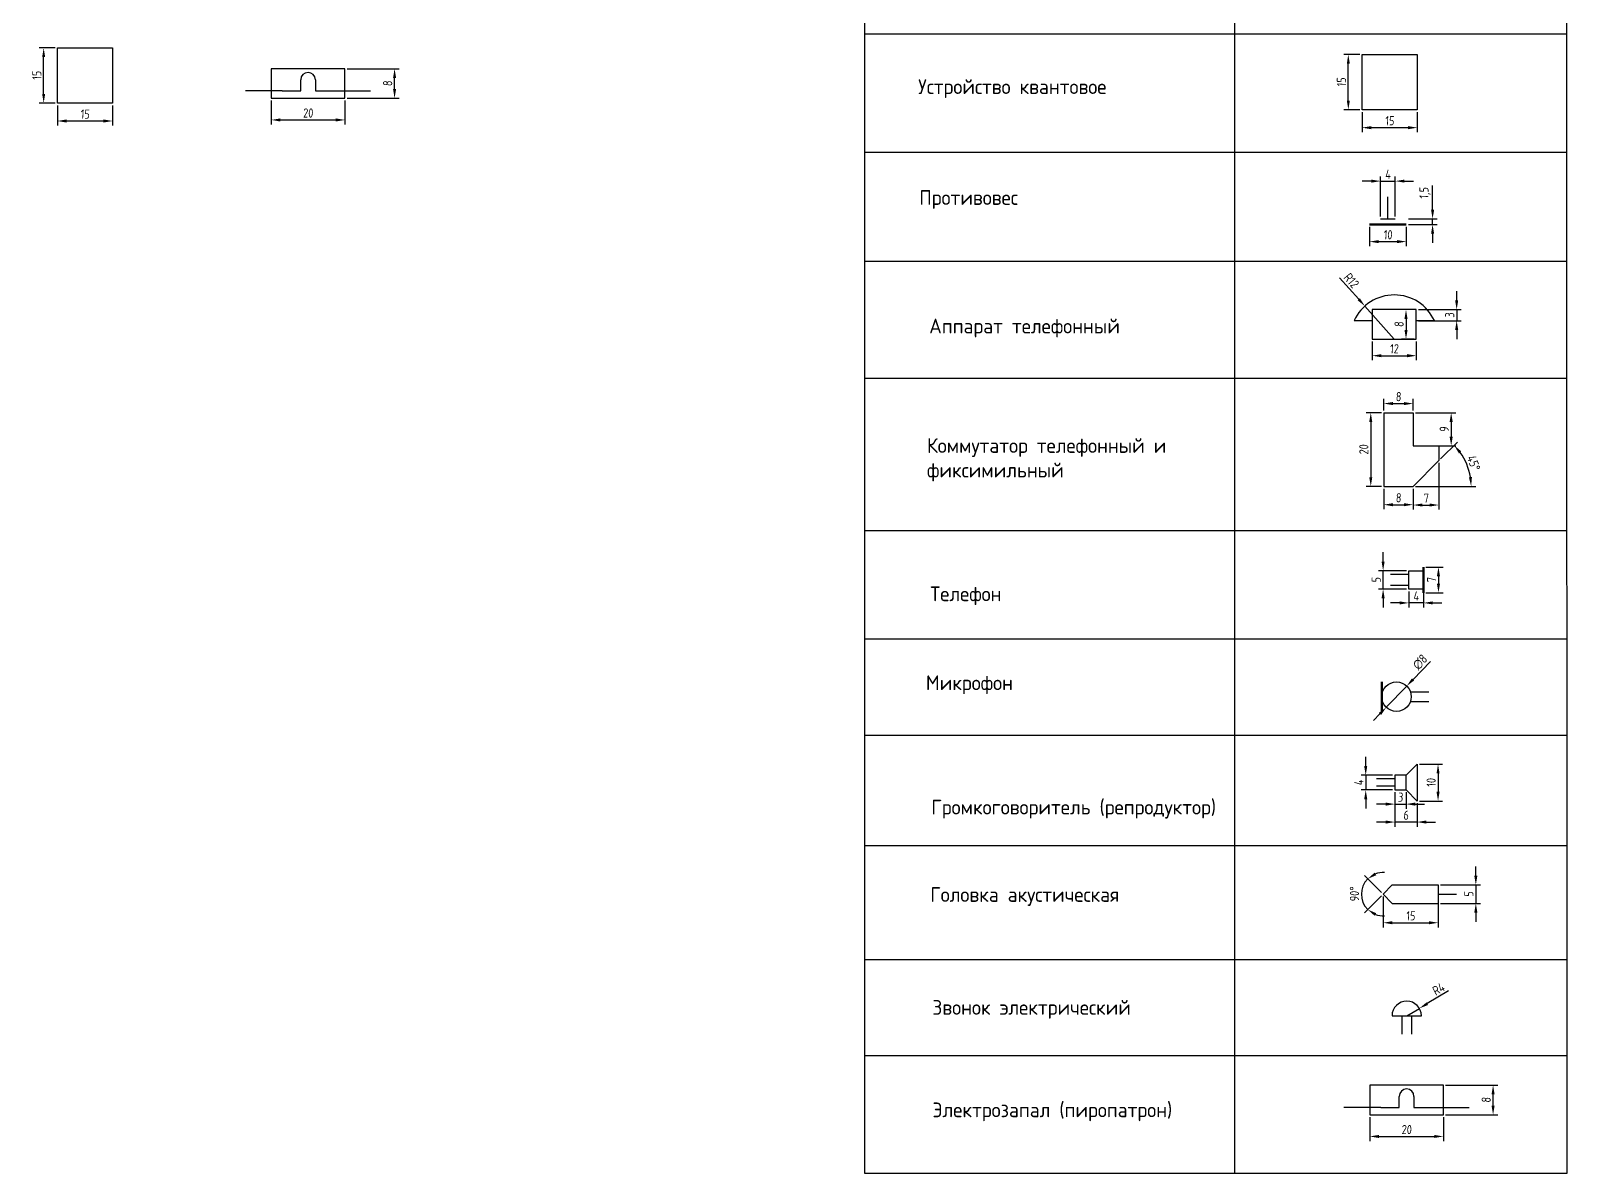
# Model space of a CAD drawing. Header units: millimetres. Extents: x 1 to 418, y -341 to 309.
# Drawn here: x 1 to 418.3, y -340.9 to -30.7 of the extents above; entities that cross this region are included whole.
import ezdxf

# ---------------------------------------------------------------- set-up
doc = ezdxf.new("R2010")
doc.units = ezdxf.units.MM
doc.layers.add('Вспомогательны', color=10, linetype='Continuous')
doc.layers.add('основные', color=250, linetype='Continuous', lineweight=30)
doc.layers.add('Рамка', color=250, linetype='Continuous', lineweight=25)
doc.styles.get("Standard").update_dxf_attribs({"font": 'arial.ttf'})
doc.styles.add('Гост А', font='GOST.TTF', dxfattribs={"oblique": 3})
doc.dimstyles.new('ISO-25', dxfattribs={"dimtxt": 2.5, "dimasz": 2.5, "dimexe": 1.25, "dimexo": 0.625, "dimtad": 1, "dimtxsty": 'Гост А', "dimcen": 2.5, "dimadec": 0, "dimazin": 0, "dimtfac": 1, "dimtmove": 0, "dimatfit": 3, "dimfxl": 1, "dimarcsym": 0})

# ---------------------------------------------------------------- blocks, each defined once
blk = doc.blocks.new('*D22')
at = {"layer": 'Defpoints', "color": 0, "transparency": 16777216}
for p in [(4.49, -35.32), (8.22, -35.32), (8.22, -50.32)]:
    blk.add_point(p, dxfattribs=at)
at = {"layer": 'Вспомогательны', "color": 0, "lineweight": -2, "transparency": 16777216}
for p, q in [((7.6, -35.32), (3.24, -35.32)), ((4.49, -47.82), (4.49, -37.82)), ((7.6, -50.32), (3.24, -50.32))]:
    blk.add_line(p, q, dxfattribs=at)
at = {"layer": 'Вспомогательны', "color": 0, "transparency": 16777216}
for points in [[(4.08, -37.82), (4.91, -37.82), (4.49, -35.32)], [(4.08, -47.82), (4.91, -47.82), (4.49, -50.32)]]:
    blk.add_solid(points, dxfattribs=at)
at = {"layer": 'Вспомогательны', "color": 0, "transparency": 16777216, "insert": (2.62, -42.82), "char_height": 2.5, "attachment_point": 5, "rotation": 90, "style": 'Гост А'}
blk.add_mtext('15', dxfattribs=at)
blk = doc.blocks.new('*D23')
at = {"layer": 'Defpoints', "color": 0, "transparency": 16777216}
for p in [(8.22, -50.32), (23.22, -50.32), (8.22, -55.18)]:
    blk.add_point(p, dxfattribs=at)
at = {"layer": 'Вспомогательны', "color": 0, "lineweight": -2, "transparency": 16777216}
for p, q in [((8.22, -50.94), (8.22, -56.43)), ((23.22, -50.94), (23.22, -56.43)), ((20.72, -55.18), (10.72, -55.18))]:
    blk.add_line(p, q, dxfattribs=at)
at = {"layer": 'Вспомогательны', "color": 0, "transparency": 16777216}
for points in [[(10.72, -54.76), (10.72, -55.6), (8.22, -55.18)], [(20.72, -54.76), (20.72, -55.6), (23.22, -55.18)]]:
    blk.add_solid(points, dxfattribs=at)
at = {"layer": 'Вспомогательны', "color": 0, "transparency": 16777216, "insert": (15.72, -53.31), "char_height": 2.5, "attachment_point": 5, "style": 'Гост А'}
blk.add_mtext('15', dxfattribs=at)
blk = doc.blocks.new('*D49')
at = {"layer": 'Defpoints', "color": 0, "transparency": 16777216}
for p in [(86.3, -40.99), (99.8, -40.99), (86.3, -48.99)]:
    blk.add_point(p, dxfattribs=at)
at = {"layer": 'Вспомогательны', "color": 0, "lineweight": -2, "transparency": 16777216}
for p, q in [((86.93, -40.99), (101.05, -40.99)), ((99.8, -46.49), (99.8, -43.49)), ((86.93, -48.99), (101.05, -48.99))]:
    blk.add_line(p, q, dxfattribs=at)
at = {"layer": 'Вспомогательны', "color": 0, "transparency": 16777216}
for points in [[(99.39, -43.49), (100.22, -43.49), (99.8, -40.99)], [(99.39, -46.49), (100.22, -46.49), (99.8, -48.99)]]:
    blk.add_solid(points, dxfattribs=at)
at = {"layer": 'Вспомогательны', "color": 0, "transparency": 16777216, "insert": (97.93, -44.99), "char_height": 2.5, "attachment_point": 5, "rotation": 90, "style": 'Гост А'}
blk.add_mtext('8', dxfattribs=at)
blk = doc.blocks.new('*D50')
at = {"layer": 'Defpoints', "color": 0, "transparency": 16777216}
for p in [(66.3, -48.99), (86.3, -48.99), (86.3, -54.89)]:
    blk.add_point(p, dxfattribs=at)
at = {"layer": 'Вспомогательны', "color": 0, "lineweight": -2, "transparency": 16777216}
for p, q in [((66.3, -49.61), (66.3, -56.14)), ((86.3, -49.61), (86.3, -56.14)), ((68.8, -54.89), (83.8, -54.89))]:
    blk.add_line(p, q, dxfattribs=at)
at = {"layer": 'Вспомогательны', "color": 0, "transparency": 16777216}
for points in [[(68.8, -54.47), (68.8, -55.31), (66.3, -54.89)], [(83.8, -54.47), (83.8, -55.31), (86.3, -54.89)]]:
    blk.add_solid(points, dxfattribs=at)
at = {"layer": 'Вспомогательны', "color": 0, "transparency": 16777216, "insert": (76.3, -53.01), "char_height": 2.5, "attachment_point": 5, "style": 'Гост А'}
blk.add_mtext('20', dxfattribs=at)
blk = doc.blocks.new('*D103')
at = {"layer": 'Defpoints', "color": 0, "transparency": 16777216}
for p in [(358.86, -37.12), (362.59, -37.12), (362.59, -52.12)]:
    blk.add_point(p, dxfattribs=at)
at = {"layer": 'Вспомогательны', "color": 0, "lineweight": -2, "transparency": 16777216}
for p, q in [((361.97, -37.12), (357.61, -37.12)), ((358.86, -49.62), (358.86, -39.62)), ((361.97, -52.12), (357.61, -52.12))]:
    blk.add_line(p, q, dxfattribs=at)
at = {"layer": 'Вспомогательны', "color": 0, "transparency": 16777216}
for points in [[(358.45, -39.62), (359.28, -39.62), (358.86, -37.12)], [(358.45, -49.62), (359.28, -49.62), (358.86, -52.12)]]:
    blk.add_solid(points, dxfattribs=at)
at = {"layer": 'Вспомогательны', "color": 0, "transparency": 16777216, "insert": (356.99, -44.62), "char_height": 2.5, "attachment_point": 5, "rotation": 90, "style": 'Гост А'}
blk.add_mtext('15', dxfattribs=at)
blk = doc.blocks.new('*D104')
at = {"layer": 'Defpoints', "color": 0, "transparency": 16777216}
for p in [(362.59, -52.12), (377.59, -52.12), (362.59, -56.99)]:
    blk.add_point(p, dxfattribs=at)
at = {"layer": 'Вспомогательны', "color": 0, "lineweight": -2, "transparency": 16777216}
for p, q in [((362.59, -52.75), (362.59, -58.24)), ((377.59, -52.75), (377.59, -58.24)), ((375.09, -56.99), (365.09, -56.99))]:
    blk.add_line(p, q, dxfattribs=at)
at = {"layer": 'Вспомогательны', "color": 0, "transparency": 16777216}
for points in [[(365.09, -56.57), (365.09, -57.4), (362.59, -56.99)], [(375.09, -56.57), (375.09, -57.4), (377.59, -56.99)]]:
    blk.add_solid(points, dxfattribs=at)
at = {"layer": 'Вспомогательны', "color": 0, "transparency": 16777216, "insert": (370.09, -55.11), "char_height": 2.5, "attachment_point": 5, "style": 'Гост А'}
blk.add_mtext('15', dxfattribs=at)
blk = doc.blocks.new('*D108')
at = {"layer": 'Defpoints', "color": 0, "transparency": 16777216}
for p in [(371.61, -71.5), (367.61, -81.77), (371.61, -81.77)]:
    blk.add_point(p, dxfattribs=at)
at = {"layer": 'Вспомогательны', "color": 0, "lineweight": -2, "transparency": 16777216}
for p, q in [((367.61, -81.14), (367.61, -70.25)), ((371.61, -81.14), (371.61, -70.25)), ((365.11, -71.5), (362.61, -71.5)), ((367.61, -71.5), (371.61, -71.5)), ((374.11, -71.5), (376.61, -71.5))]:
    blk.add_line(p, q, dxfattribs=at)
at = {"layer": 'Вспомогательны', "color": 0, "transparency": 16777216}
for points in [[(365.11, -71.09), (365.11, -71.92), (367.61, -71.5)], [(374.11, -71.09), (374.11, -71.92), (371.61, -71.5)]]:
    blk.add_solid(points, dxfattribs=at)
at = {"layer": 'Вспомогательны', "color": 0, "transparency": 16777216, "insert": (369.61, -69.63), "char_height": 2.5, "attachment_point": 5, "style": 'Гост А'}
blk.add_mtext('4', dxfattribs=at)
blk = doc.blocks.new('*D109')
at = {"layer": 'Defpoints', "color": 0, "transparency": 16777216}
for p in [(374.61, -81.77), (374.61, -83.27), (381.75, -81.77)]:
    blk.add_point(p, dxfattribs=at)
at = {"layer": 'Вспомогательны', "color": 0, "lineweight": -2, "transparency": 16777216}
for p, q in [((381.75, -79.27), (381.75, -72.71)), ((375.24, -81.77), (383, -81.77)), ((375.24, -83.27), (383, -83.27)), ((381.75, -83.27), (381.75, -81.77)), ((381.75, -85.77), (381.75, -88.27))]:
    blk.add_line(p, q, dxfattribs=at)
at = {"layer": 'Вспомогательны', "color": 0, "transparency": 16777216}
for points in [[(381.34, -79.27), (382.17, -79.27), (381.75, -81.77)], [(381.34, -85.77), (382.17, -85.77), (381.75, -83.27)]]:
    blk.add_solid(points, dxfattribs=at)
at = {"layer": 'Вспомогательны', "color": 0, "transparency": 16777216, "insert": (379.69, -74.74), "char_height": 2.5, "attachment_point": 5, "rotation": 90, "style": 'Гост А'}
blk.add_mtext('1,5', dxfattribs=at)
blk = doc.blocks.new('*D110')
at = {"layer": 'Defpoints', "color": 0, "transparency": 16777216}
for p in [(364.61, -83.27), (374.61, -83.27), (374.61, -87.93)]:
    blk.add_point(p, dxfattribs=at)
at = {"layer": 'Вспомогательны', "color": 0, "lineweight": -2, "transparency": 16777216}
for p, q in [((364.61, -83.89), (364.61, -89.18)), ((374.61, -83.89), (374.61, -89.18)), ((367.11, -87.93), (372.11, -87.93))]:
    blk.add_line(p, q, dxfattribs=at)
at = {"layer": 'Вспомогательны', "color": 0, "transparency": 16777216}
for points in [[(367.11, -87.52), (367.11, -88.35), (364.61, -87.93)], [(372.11, -87.52), (372.11, -88.35), (374.61, -87.93)]]:
    blk.add_solid(points, dxfattribs=at)
at = {"layer": 'Вспомогательны', "color": 0, "transparency": 16777216, "insert": (369.61, -86.06), "char_height": 2.5, "attachment_point": 5, "style": 'Гост А'}
blk.add_mtext('10', dxfattribs=at)
blk = doc.blocks.new('*D115')
at = {"layer": 'Defpoints', "color": 0, "transparency": 16777216}
for p in [(377.33, -106.4), (374.53, -114.4), (377.33, -114.4)]:
    blk.add_point(p, dxfattribs=at)
at = {"layer": 'Вспомогательны', "color": 0, "lineweight": -2, "transparency": 16777216}
for p, q in [((376.71, -106.4), (373.28, -106.4)), ((374.53, -108.9), (374.53, -111.9)), ((376.71, -114.4), (373.28, -114.4))]:
    blk.add_line(p, q, dxfattribs=at)
at = {"layer": 'Вспомогательны', "color": 0, "transparency": 16777216}
for points in [[(374.11, -108.9), (374.95, -108.9), (374.53, -106.4)], [(374.11, -111.9), (374.95, -111.9), (374.53, -114.4)]]:
    blk.add_solid(points, dxfattribs=at)
at = {"layer": 'Вспомогательны', "color": 0, "transparency": 16777216, "insert": (372.65, -110.4), "char_height": 2.5, "attachment_point": 5, "rotation": 90, "style": 'Гост А'}
blk.add_mtext('8', dxfattribs=at)
blk = doc.blocks.new('*D116')
at = {"layer": 'Defpoints', "color": 0, "transparency": 16777216}
for p in [(365.33, -114.4), (377.33, -114.4), (377.33, -118.91)]:
    blk.add_point(p, dxfattribs=at)
at = {"layer": 'Вспомогательны', "color": 0, "lineweight": -2, "transparency": 16777216}
for p, q in [((365.33, -115.02), (365.33, -120.16)), ((377.33, -115.02), (377.33, -120.16)), ((367.83, -118.91), (374.83, -118.91))]:
    blk.add_line(p, q, dxfattribs=at)
at = {"layer": 'Вспомогательны', "color": 0, "transparency": 16777216}
for points in [[(367.83, -118.49), (367.83, -119.33), (365.33, -118.91)], [(374.83, -118.49), (374.83, -119.33), (377.33, -118.91)]]:
    blk.add_solid(points, dxfattribs=at)
at = {"layer": 'Вспомогательны', "color": 0, "transparency": 16777216, "insert": (371.33, -117.03), "char_height": 2.5, "attachment_point": 5, "style": 'Гост А'}
blk.add_mtext('12', dxfattribs=at)
blk = doc.blocks.new('*D117')
at = {"layer": 'Defpoints', "color": 0, "transparency": 16777216}
for p in [(363.35, -105.44), (371.33, -114.4)]:
    blk.add_point(p, dxfattribs=at)
at = {"layer": 'Вспомогательны', "color": 0, "lineweight": -2, "transparency": 16777216}
for p, q in [((356.49, -97.73), (361.69, -103.57)), ((371.33, -114.4), (363.35, -105.44))]:
    blk.add_line(p, q, dxfattribs=at)
at = {"layer": 'Вспомогательны', "color": 0, "transparency": 16777216}
blk.add_solid([(362, -103.29), (361.38, -103.85), (363.35, -105.44)], dxfattribs=at)
at = {"layer": 'Вспомогательны', "color": 0, "transparency": 16777216, "insert": (359.66, -98.47), "char_height": 2.5, "attachment_point": 5, "rotation": 311.6853, "style": 'Гост А'}
blk.add_mtext('R12', dxfattribs=at)
blk = doc.blocks.new('*D118')
at = {"layer": 'Defpoints', "color": 0, "transparency": 16777216}
for p in [(377.33, -106.4), (377.33, -109.4), (388.29, -109.4)]:
    blk.add_point(p, dxfattribs=at)
at = {"layer": 'Вспомогательны', "color": 0, "lineweight": -2, "transparency": 16777216}
for p, q in [((388.29, -103.9), (388.29, -101.4)), ((377.96, -106.4), (389.54, -106.4)), ((388.29, -106.4), (388.29, -109.4)), ((377.96, -109.4), (389.54, -109.4)), ((388.29, -111.9), (388.29, -114.4))]:
    blk.add_line(p, q, dxfattribs=at)
at = {"layer": 'Вспомогательны', "color": 0, "transparency": 16777216}
for points in [[(387.87, -103.9), (388.7, -103.9), (388.29, -106.4)], [(387.87, -111.9), (388.7, -111.9), (388.29, -109.4)]]:
    blk.add_solid(points, dxfattribs=at)
at = {"layer": 'Вспомогательны', "color": 0, "transparency": 16777216, "insert": (386.41, -107.9), "char_height": 2.5, "attachment_point": 5, "rotation": 90, "style": 'Гост А'}
blk.add_mtext('3', dxfattribs=at)
blk = doc.blocks.new('*D125')
at = {"layer": 'Defpoints', "color": 0, "transparency": 16777216}
for p in [(376.47, -131.91), (368.47, -134.4), (376.47, -134.4)]:
    blk.add_point(p, dxfattribs=at)
at = {"layer": 'Вспомогательны', "color": 0, "lineweight": -2, "transparency": 16777216}
for p, q in [((368.47, -133.78), (368.47, -130.66)), ((370.97, -131.91), (373.97, -131.91)), ((376.47, -133.78), (376.47, -130.66))]:
    blk.add_line(p, q, dxfattribs=at)
at = {"layer": 'Вспомогательны', "color": 0, "transparency": 16777216}
for points in [[(370.97, -131.49), (370.97, -132.33), (368.47, -131.91)], [(373.97, -131.49), (373.97, -132.33), (376.47, -131.91)]]:
    blk.add_solid(points, dxfattribs=at)
at = {"layer": 'Вспомогательны', "color": 0, "transparency": 16777216, "insert": (372.47, -130.03), "char_height": 2.5, "attachment_point": 5, "style": 'Гост А'}
blk.add_mtext('8', dxfattribs=at)
blk = doc.blocks.new('*D126')
at = {"layer": 'Defpoints', "color": 0, "transparency": 16777216}
for p in [(368.47, -134.4), (364.96, -154.4), (368.47, -154.4)]:
    blk.add_point(p, dxfattribs=at)
at = {"layer": 'Вспомогательны', "color": 0, "lineweight": -2, "transparency": 16777216}
for p, q in [((367.84, -134.4), (363.71, -134.4)), ((364.96, -136.9), (364.96, -151.9)), ((367.84, -154.4), (363.71, -154.4))]:
    blk.add_line(p, q, dxfattribs=at)
at = {"layer": 'Вспомогательны', "color": 0, "transparency": 16777216}
for points in [[(364.54, -136.9), (365.37, -136.9), (364.96, -134.4)], [(364.54, -151.9), (365.37, -151.9), (364.96, -154.4)]]:
    blk.add_solid(points, dxfattribs=at)
at = {"layer": 'Вспомогательны', "color": 0, "transparency": 16777216, "insert": (363.08, -144.4), "char_height": 2.5, "attachment_point": 5, "rotation": 90, "style": 'Гост А'}
blk.add_mtext('20', dxfattribs=at)
blk = doc.blocks.new('*D127')
at = {"layer": 'Defpoints', "color": 0, "transparency": 16777216}
for p in [(368.47, -154.4), (376.47, -154.4), (376.47, -159.38)]:
    blk.add_point(p, dxfattribs=at)
at = {"layer": 'Вспомогательны', "color": 0, "lineweight": -2, "transparency": 16777216}
for p, q in [((368.47, -155.03), (368.47, -160.63)), ((376.47, -155.03), (376.47, -160.63)), ((370.97, -159.38), (373.97, -159.38))]:
    blk.add_line(p, q, dxfattribs=at)
at = {"layer": 'Вспомогательны', "color": 0, "transparency": 16777216}
for points in [[(370.97, -158.96), (370.97, -159.79), (368.47, -159.38)], [(373.97, -158.96), (373.97, -159.79), (376.47, -159.38)]]:
    blk.add_solid(points, dxfattribs=at)
at = {"layer": 'Вспомогательны', "color": 0, "transparency": 16777216, "insert": (372.47, -157.5), "char_height": 2.5, "attachment_point": 5, "style": 'Гост А'}
blk.add_mtext('8', dxfattribs=at)
blk = doc.blocks.new('*D128')
at = {"layer": 'Defpoints', "color": 0, "transparency": 16777216}
for p in [(383.47, -147.4), (376.47, -154.4), (383.47, -159.46)]:
    blk.add_point(p, dxfattribs=at)
at = {"layer": 'Вспомогательны', "color": 0, "lineweight": -2, "transparency": 16777216}
for p, q in [((383.47, -148.03), (383.47, -160.71)), ((376.47, -155.03), (376.47, -160.71)), ((378.97, -159.46), (380.97, -159.46))]:
    blk.add_line(p, q, dxfattribs=at)
at = {"layer": 'Вспомогательны', "color": 0, "transparency": 16777216}
for points in [[(378.97, -159.05), (378.97, -159.88), (376.47, -159.46)], [(380.97, -159.05), (380.97, -159.88), (383.47, -159.46)]]:
    blk.add_solid(points, dxfattribs=at)
at = {"layer": 'Вспомогательны', "color": 0, "transparency": 16777216, "insert": (379.97, -157.59), "char_height": 2.5, "attachment_point": 5, "style": 'Гост А'}
blk.add_mtext('7', dxfattribs=at)
blk = doc.blocks.new('*D129')
at = {"layer": 'Defpoints', "color": 0, "transparency": 16777216}
for p in [(376.47, -134.4), (376.47, -143.4), (386.8, -143.4)]:
    blk.add_point(p, dxfattribs=at)
at = {"layer": 'Вспомогательны', "color": 0, "lineweight": -2, "transparency": 16777216}
for p, q in [((377.09, -134.4), (388.05, -134.4)), ((386.8, -136.9), (386.8, -140.9)), ((377.09, -143.4), (388.05, -143.4))]:
    blk.add_line(p, q, dxfattribs=at)
at = {"layer": 'Вспомогательны', "color": 0, "transparency": 16777216}
for points in [[(386.38, -136.9), (387.21, -136.9), (386.8, -134.4)], [(386.38, -140.9), (387.21, -140.9), (386.8, -143.4)]]:
    blk.add_solid(points, dxfattribs=at)
at = {"layer": 'Вспомогательны', "color": 0, "transparency": 16777216, "insert": (384.92, -138.9), "char_height": 2.5, "attachment_point": 5, "rotation": 90, "style": 'Гост А'}
blk.add_mtext('9', dxfattribs=at)
blk = doc.blocks.new('*D130')
at = {"layer": 'Defpoints', "color": 0, "transparency": 16777216}
for p in [(383.47, -147.4), (390.11, -146.53), (368.47, -154.4), (376.47, -154.4), (376.47, -154.4)]:
    blk.add_point(p, dxfattribs=at)
at = {"layer": 'Вспомогательны', "color": 0, "lineweight": -2, "transparency": 16777216}
for p, q in [((383.91, -146.96), (388.49, -142.38)), ((377.09, -154.4), (393.47, -154.4))]:
    blk.add_line(p, q, dxfattribs=at)
blk.add_arc((376.47, -154.4), 15.75, 9.1016, 35.8984, dxfattribs=at)
at = {"layer": 'Вспомогательны', "color": 0, "transparency": 16777216}
for points in [[(388.91, -145.44), (389.54, -144.89), (387.61, -143.26)], [(392.44, -151.88), (391.61, -151.94), (392.22, -154.4)]]:
    blk.add_solid(points, dxfattribs=at)
at = {"layer": 'Вспомогательны', "color": 0, "transparency": 16777216, "insert": (392.89, -148), "char_height": 2.5, "attachment_point": 5, "rotation": 291.3005, "style": 'Гост А'}
blk.add_mtext('45°', dxfattribs=at)
blk = doc.blocks.new('*D134')
at = {"layer": 'Defpoints', "color": 0, "transparency": 16777216}
for p in [(379.28, -176.3), (379.28, -183.3), (383.34, -183.3)]:
    blk.add_point(p, dxfattribs=at)
at = {"layer": 'Вспомогательны', "color": 0, "lineweight": -2, "transparency": 16777216}
for p, q in [((379.9, -176.3), (384.59, -176.3)), ((383.34, -178.8), (383.34, -180.8)), ((379.9, -183.3), (384.59, -183.3))]:
    blk.add_line(p, q, dxfattribs=at)
at = {"layer": 'Вспомогательны', "color": 0, "transparency": 16777216}
for points in [[(382.93, -178.8), (383.76, -178.8), (383.34, -176.3)], [(382.93, -180.8), (383.76, -180.8), (383.34, -183.3)]]:
    blk.add_solid(points, dxfattribs=at)
at = {"layer": 'Вспомогательны', "color": 0, "transparency": 16777216, "insert": (381.47, -179.8), "char_height": 2.5, "attachment_point": 5, "rotation": 90, "style": 'Гост А'}
blk.add_mtext('7', dxfattribs=at)
blk = doc.blocks.new('*D135')
at = {"layer": 'Defpoints', "color": 0, "transparency": 16777216}
for p in [(375.28, -182.3), (379.28, -182.3), (375.28, -186.05)]:
    blk.add_point(p, dxfattribs=at)
at = {"layer": 'Вспомогательны', "color": 0, "lineweight": -2, "transparency": 16777216}
for p, q in [((375.28, -182.93), (375.28, -187.3)), ((379.28, -182.93), (379.28, -187.3)), ((372.78, -186.05), (370.28, -186.05)), ((379.28, -186.05), (375.28, -186.05)), ((381.78, -186.05), (384.28, -186.05))]:
    blk.add_line(p, q, dxfattribs=at)
at = {"layer": 'Вспомогательны', "color": 0, "transparency": 16777216}
for points in [[(372.78, -185.63), (372.78, -186.46), (375.28, -186.05)], [(381.78, -185.63), (381.78, -186.46), (379.28, -186.05)]]:
    blk.add_solid(points, dxfattribs=at)
at = {"layer": 'Вспомогательны', "color": 0, "transparency": 16777216, "insert": (377.28, -184.17), "char_height": 2.5, "attachment_point": 5, "style": 'Гост А'}
blk.add_mtext('4', dxfattribs=at)
blk = doc.blocks.new('*D136')
at = {"layer": 'Defpoints', "color": 0, "transparency": 16777216}
for p in [(368.31, -177.3), (375.28, -177.3), (375.28, -182.3)]:
    blk.add_point(p, dxfattribs=at)
at = {"layer": 'Вспомогательны', "color": 0, "lineweight": -2, "transparency": 16777216}
for p, q in [((368.31, -174.8), (368.31, -172.3)), ((374.65, -177.3), (367.06, -177.3)), ((368.31, -182.3), (368.31, -177.3)), ((374.65, -182.3), (367.06, -182.3)), ((368.31, -184.8), (368.31, -187.3))]:
    blk.add_line(p, q, dxfattribs=at)
at = {"layer": 'Вспомогательны', "color": 0, "transparency": 16777216}
for points in [[(367.89, -174.8), (368.73, -174.8), (368.31, -177.3)], [(367.89, -184.8), (368.73, -184.8), (368.31, -182.3)]]:
    blk.add_solid(points, dxfattribs=at)
at = {"layer": 'Вспомогательны', "color": 0, "transparency": 16777216, "insert": (366.44, -179.8), "char_height": 2.5, "attachment_point": 5, "rotation": 90, "style": 'Гост А'}
blk.add_mtext('5', dxfattribs=at)
blk = doc.blocks.new('*D138')
at = {"layer": 'Defpoints', "color": 0, "transparency": 16777216}
for p in [(374.72, -208.62), (369.18, -214.39)]:
    blk.add_point(p, dxfattribs=at)
at = {"layer": 'Вспомогательны', "color": 0, "lineweight": -2, "transparency": 16777216}
for p, q in [((381.14, -201.91), (376.45, -206.81)), ((369.18, -214.39), (374.72, -208.62)), ((367.45, -216.2), (365.72, -218))]:
    blk.add_line(p, q, dxfattribs=at)
at = {"layer": 'Вспомогательны', "color": 0, "transparency": 16777216}
for points in [[(376.15, -206.52), (376.75, -207.1), (374.72, -208.62)], [(367.15, -215.91), (367.75, -216.49), (369.18, -214.39)]]:
    blk.add_solid(points, dxfattribs=at)
at = {"layer": 'Вспомогательны', "color": 0, "transparency": 16777216, "insert": (378.31, -202.16), "char_height": 2.5, "attachment_point": 5, "rotation": 46.2145, "style": 'Гост А'}
blk.add_mtext('∅8', dxfattribs=at)
blk = doc.blocks.new('*D143')
at = {"layer": 'Defpoints', "color": 0, "transparency": 16777216}
for p in [(377.53, -229.84), (377.53, -239.84), (383.23, -239.84)]:
    blk.add_point(p, dxfattribs=at)
at = {"layer": 'Вспомогательны', "color": 0, "lineweight": -2, "transparency": 16777216}
for p, q in [((378.15, -229.84), (384.48, -229.84)), ((383.23, -232.34), (383.23, -237.34)), ((378.15, -239.84), (384.48, -239.84))]:
    blk.add_line(p, q, dxfattribs=at)
at = {"layer": 'Вспомогательны', "color": 0, "transparency": 16777216}
for points in [[(382.82, -232.34), (383.65, -232.34), (383.23, -229.84)], [(382.82, -237.34), (383.65, -237.34), (383.23, -239.84)]]:
    blk.add_solid(points, dxfattribs=at)
at = {"layer": 'Вспомогательны', "color": 0, "transparency": 16777216, "insert": (381.36, -234.84), "char_height": 2.5, "attachment_point": 5, "rotation": 90, "style": 'Гост А'}
blk.add_mtext('10', dxfattribs=at)
blk = doc.blocks.new('*D144')
at = {"layer": 'Defpoints', "color": 0, "transparency": 16777216}
for p in [(371.53, -232.84), (363.59, -236.84), (371.53, -236.84)]:
    blk.add_point(p, dxfattribs=at)
at = {"layer": 'Вспомогательны', "color": 0, "lineweight": -2, "transparency": 16777216}
for p, q in [((363.59, -230.34), (363.59, -227.84)), ((370.9, -232.84), (362.34, -232.84)), ((363.59, -232.84), (363.59, -236.84)), ((370.9, -236.84), (362.34, -236.84)), ((363.59, -239.34), (363.59, -241.84))]:
    blk.add_line(p, q, dxfattribs=at)
at = {"layer": 'Вспомогательны', "color": 0, "transparency": 16777216}
for points in [[(363.17, -230.34), (364, -230.34), (363.59, -232.84)], [(363.17, -239.34), (364, -239.34), (363.59, -236.84)]]:
    blk.add_solid(points, dxfattribs=at)
at = {"layer": 'Вспомогательны', "color": 0, "transparency": 16777216, "insert": (361.71, -234.84), "char_height": 2.5, "attachment_point": 5, "rotation": 90, "style": 'Гост А'}
blk.add_mtext('4', dxfattribs=at)
blk = doc.blocks.new('*D145')
at = {"layer": 'Defpoints', "color": 0, "transparency": 16777216}
for p in [(371.53, -236.84), (374.53, -236.84), (374.53, -240.68)]:
    blk.add_point(p, dxfattribs=at)
at = {"layer": 'Вспомогательны', "color": 0, "lineweight": -2, "transparency": 16777216}
for p, q in [((371.53, -237.47), (371.53, -241.93)), ((374.53, -237.47), (374.53, -241.93)), ((369.03, -240.68), (366.53, -240.68)), ((371.53, -240.68), (374.53, -240.68)), ((377.03, -240.68), (379.53, -240.68))]:
    blk.add_line(p, q, dxfattribs=at)
at = {"layer": 'Вспомогательны', "color": 0, "transparency": 16777216}
for points in [[(369.03, -240.26), (369.03, -241.1), (371.53, -240.68)], [(377.03, -240.26), (377.03, -241.1), (374.53, -240.68)]]:
    blk.add_solid(points, dxfattribs=at)
at = {"layer": 'Вспомогательны', "color": 0, "transparency": 16777216, "insert": (373.03, -238.8), "char_height": 2.5, "attachment_point": 5, "style": 'Гост А'}
blk.add_mtext('3', dxfattribs=at)
blk = doc.blocks.new('*D146')
at = {"layer": 'Defpoints', "color": 0, "transparency": 16777216}
for p in [(371.53, -239.84), (377.53, -239.84), (371.53, -245.56)]:
    blk.add_point(p, dxfattribs=at)
at = {"layer": 'Вспомогательны', "color": 0, "lineweight": -2, "transparency": 16777216}
for p, q in [((371.53, -240.47), (371.53, -246.81)), ((377.53, -240.47), (377.53, -246.81)), ((369.03, -245.56), (366.53, -245.56)), ((377.53, -245.56), (371.53, -245.56)), ((380.03, -245.56), (382.53, -245.56))]:
    blk.add_line(p, q, dxfattribs=at)
at = {"layer": 'Вспомогательны', "color": 0, "transparency": 16777216}
for points in [[(369.03, -245.14), (369.03, -245.97), (371.53, -245.56)], [(380.03, -245.14), (380.03, -245.97), (377.53, -245.56)]]:
    blk.add_solid(points, dxfattribs=at)
at = {"layer": 'Вспомогательны', "color": 0, "transparency": 16777216, "insert": (374.53, -243.68), "char_height": 2.5, "attachment_point": 5, "style": 'Гост А'}
blk.add_mtext('6', dxfattribs=at)
blk = doc.blocks.new('*D150')
at = {"layer": 'Defpoints', "color": 0, "transparency": 16777216}
for p in [(368.29, -265.14), (383.29, -265.14), (383.29, -272.9)]:
    blk.add_point(p, dxfattribs=at)
at = {"layer": 'Вспомогательны', "color": 0, "lineweight": -2, "transparency": 16777216}
for p, q in [((368.29, -265.77), (368.29, -274.15)), ((383.29, -265.77), (383.29, -274.15)), ((370.79, -272.9), (380.79, -272.9))]:
    blk.add_line(p, q, dxfattribs=at)
at = {"layer": 'Вспомогательны', "color": 0, "transparency": 16777216}
for points in [[(370.79, -272.48), (370.79, -273.31), (368.29, -272.9)], [(380.79, -272.48), (380.79, -273.31), (383.29, -272.9)]]:
    blk.add_solid(points, dxfattribs=at)
at = {"layer": 'Вспомогательны', "color": 0, "transparency": 16777216, "insert": (375.79, -271.02), "char_height": 2.5, "attachment_point": 5, "style": 'Гост А'}
blk.add_mtext('15', dxfattribs=at)
blk = doc.blocks.new('*D151')
at = {"layer": 'Defpoints', "color": 0, "transparency": 16777216}
for p in [(383.29, -262.64), (383.29, -267.64), (393.49, -267.64)]:
    blk.add_point(p, dxfattribs=at)
at = {"layer": 'Вспомогательны', "color": 0, "lineweight": -2, "transparency": 16777216}
for p, q in [((393.49, -260.14), (393.49, -257.64)), ((383.91, -262.64), (394.74, -262.64)), ((393.49, -262.64), (393.49, -267.64)), ((383.91, -267.64), (394.74, -267.64)), ((393.49, -270.14), (393.49, -272.64))]:
    blk.add_line(p, q, dxfattribs=at)
at = {"layer": 'Вспомогательны', "color": 0, "transparency": 16777216}
for points in [[(393.07, -260.14), (393.91, -260.14), (393.49, -262.64)], [(393.07, -270.14), (393.91, -270.14), (393.49, -267.64)]]:
    blk.add_solid(points, dxfattribs=at)
at = {"layer": 'Вспомогательны', "color": 0, "transparency": 16777216, "insert": (391.61, -265.14), "char_height": 2.5, "attachment_point": 5, "rotation": 90, "style": 'Гост А'}
blk.add_mtext('5', dxfattribs=at)
blk = doc.blocks.new('*D152')
at = {"layer": 'Defpoints', "color": 0, "transparency": 16777216}
for p in [(370.79, -262.64), (362.6, -263.62), (368.29, -265.14), (368.29, -265.14), (370.79, -267.64)]:
    blk.add_point(p, dxfattribs=at)
at = {"layer": 'Вспомогательны', "color": 0, "lineweight": -2, "transparency": 16777216}
for p, q in [((367.84, -264.7), (363.24, -260.09)), ((367.84, -265.58), (363.24, -270.19))]:
    blk.add_line(p, q, dxfattribs=at)
for start, end in [(135, 225), (85.978, 110.489), (249.511, 274.022)]:
    blk.add_arc((368.29, -265.14), 5.89, start, end, dxfattribs=at)
at = {"layer": 'Вспомогательны', "color": 0, "transparency": 16777216}
for points in [[(366.45, -259.98), (366, -259.28), (364.12, -260.98)], [(366, -271.01), (366.45, -270.31), (364.12, -269.31)]]:
    blk.add_solid(points, dxfattribs=at)
at = {"layer": 'Вспомогательны', "color": 0, "transparency": 16777216, "insert": (360.52, -265.14), "char_height": 2.5, "attachment_point": 5, "rotation": 90, "style": 'Гост А'}
blk.add_mtext('90°', dxfattribs=at)
blk = doc.blocks.new('*D154')
at = {"layer": 'Defpoints', "color": 0, "transparency": 16777216}
for p in [(378.17, -296.15), (374.73, -298.2)]:
    blk.add_point(p, dxfattribs=at)
at = {"layer": 'Вспомогательны', "color": 0, "lineweight": -2, "transparency": 16777216}
for p, q in [((386.11, -291.43), (380.32, -294.87)), ((374.73, -298.2), (378.17, -296.15))]:
    blk.add_line(p, q, dxfattribs=at)
at = {"layer": 'Вспомогательны', "color": 0, "transparency": 16777216}
blk.add_solid([(380.11, -294.51), (380.53, -295.23), (378.17, -296.15)], dxfattribs=at)
at = {"layer": 'Вспомогательны', "color": 0, "transparency": 16777216, "insert": (383.33, -290.9), "char_height": 2.5, "attachment_point": 5, "rotation": 30.7431, "style": 'Гост А'}
blk.add_mtext('R4', dxfattribs=at)
blk = doc.blocks.new('*D157')
at = {"layer": 'Defpoints', "color": 0, "transparency": 16777216}
for p in [(384.68, -317.03), (398.18, -317.03), (384.68, -325.03)]:
    blk.add_point(p, dxfattribs=at)
at = {"layer": 'Вспомогательны', "color": 0, "lineweight": -2, "transparency": 16777216}
for p, q in [((385.3, -317.03), (399.43, -317.03)), ((398.18, -322.53), (398.18, -319.53)), ((385.3, -325.03), (399.43, -325.03))]:
    blk.add_line(p, q, dxfattribs=at)
at = {"layer": 'Вспомогательны', "color": 0, "transparency": 16777216}
for points in [[(397.76, -319.53), (398.6, -319.53), (398.18, -317.03)], [(397.76, -322.53), (398.6, -322.53), (398.18, -325.03)]]:
    blk.add_solid(points, dxfattribs=at)
at = {"layer": 'Вспомогательны', "color": 0, "transparency": 16777216, "insert": (396.3, -321.03), "char_height": 2.5, "attachment_point": 5, "rotation": 90, "style": 'Гост А'}
blk.add_mtext('8', dxfattribs=at)
blk = doc.blocks.new('*D158')
at = {"layer": 'Defpoints', "color": 0, "transparency": 16777216}
for p in [(364.68, -325.03), (384.68, -325.03), (384.68, -330.93)]:
    blk.add_point(p, dxfattribs=at)
at = {"layer": 'Вспомогательны', "color": 0, "lineweight": -2, "transparency": 16777216}
for p, q in [((364.68, -325.66), (364.68, -332.18)), ((384.68, -325.66), (384.68, -332.18)), ((367.18, -330.93), (382.18, -330.93))]:
    blk.add_line(p, q, dxfattribs=at)
at = {"layer": 'Вспомогательны', "color": 0, "transparency": 16777216}
for points in [[(367.18, -330.52), (367.18, -331.35), (364.68, -330.93)], [(382.18, -330.52), (382.18, -331.35), (384.68, -330.93)]]:
    blk.add_solid(points, dxfattribs=at)
at = {"layer": 'Вспомогательны', "color": 0, "transparency": 16777216, "insert": (374.68, -329.06), "char_height": 2.5, "attachment_point": 5, "style": 'Гост А'}
blk.add_mtext('20', dxfattribs=at)

msp = doc.modelspace()

# ---------------------------------------------------------------- linework, layer by layer
at = {"layer": 'основные'}
for p, q in [((86.304, -40.986), (66.304, -40.986)), ((66.304, -40.986), (66.304, -48.986)), ((86.304, -48.986), (86.304, -40.986)), ((74.304, -46.993), (74.304, -43.993)), ((78.304, -43.993), (78.304, -46.993)), ((69.304, -46.993), (59.304, -46.993)), ((66.304, -48.986), (86.304, -48.986)), ((69.304, -46.993), (74.304, -46.993)), ((78.304, -46.993), (83.304, -46.993)), ((83.304, -46.993), (93.304, -46.993))]:
    msp.add_line(p, q, dxfattribs=at)
at = {"layer": 'основные', "color": 0}
for p, q in [((369.613, -81.769), (369.613, -75.769)), ((367.613, -81.769), (371.613, -81.769)), ((377.333, -106.397), (365.333, -106.397)), ((365.333, -106.397), (365.333, -114.397)), ((377.333, -114.397), (377.333, -106.397)), ((360.424, -109.397), (365.333, -109.397)), ((377.333, -109.397), (382.242, -109.397)), ((365.333, -114.397), (377.333, -114.397)), ((368.466, -134.403), (376.466, -134.403)), ((368.466, -134.403), (368.466, -154.403)), ((376.466, -134.403), (376.466, -143.403)), ((376.466, -143.403), (383.466, -143.403)), ((383.466, -143.403), (383.466, -147.403)), ((376.466, -154.403), (383.466, -147.403)), ((368.466, -154.403), (376.466, -154.403)), ((375.28, -178.301), (370.28, -178.301)), ((375.28, -182.301), (375.28, -177.301)), ((375.28, -177.301), (379.28, -177.301)), ((375.28, -181.301), (370.28, -181.301)), ((379.28, -182.301), (375.28, -182.301)), ((375.72, -210.172), (380.72, -210.172)), ((375.72, -212.838), (380.72, -212.838)), ((374.528, -232.844), (371.528, -232.844)), ((371.528, -232.844), (371.528, -236.844)), ((374.528, -232.844), (377.528, -229.844)), ((374.528, -236.844), (374.528, -232.844)), ((377.528, -229.844), (377.528, -239.844)), ((371.528, -233.844), (366.528, -233.844)), ((371.528, -235.844), (366.528, -235.844)), ((371.528, -236.844), (374.528, -236.844)), ((374.528, -236.844), (377.528, -239.844)), ((368.285, -265.142), (370.785, -262.642)), ((370.785, -262.642), (383.285, -262.642)), ((383.285, -262.642), (383.285, -267.642)), ((368.285, -265.142), (370.785, -267.642)), ((383.285, -265.142), (388.285, -265.142)), ((370.785, -267.642), (383.285, -267.642)), ((370.733, -298.195), (378.733, -298.195)), ((373.4, -298.195), (373.4, -303.195)), ((376.066, -298.195), (376.066, -303.195)), ((384.678, -317.031), (364.678, -317.031)), ((364.678, -317.031), (364.678, -325.031)), ((384.678, -325.031), (384.678, -317.031)), ((372.678, -323.038), (372.678, -320.038)), ((376.678, -320.038), (376.678, -323.038)), ((367.678, -323.038), (357.678, -323.038)), ((364.678, -325.031), (384.678, -325.031)), ((367.678, -323.038), (372.678, -323.038)), ((376.678, -323.038), (381.678, -323.038)), ((381.678, -323.038), (391.678, -323.038))]:
    msp.add_line(p, q, dxfattribs=at)
at = {"layer": 'основные', "color": 0, "lineweight": 50}
for p, q in [((364.613, -83.269), (374.613, -83.269)), ((379.28, -176.301), (379.28, -183.301)), ((367.949, -207.505), (367.949, -215.505))]:
    msp.add_line(p, q, dxfattribs=at)
at = {"layer": 'основные'}
msp.add_lwpolyline([(8.224, -35.316), (23.224, -35.316), (23.224, -50.316), (8.224, -50.316)], close=True, dxfattribs=at)
at = {"layer": 'основные', "color": 0}
msp.add_lwpolyline([(362.593, -37.122), (377.593, -37.122), (377.593, -52.122), (362.593, -52.122)], close=True, dxfattribs=at)
msp.add_circle((371.949, -211.505), 4, dxfattribs=at)
at = {"layer": 'основные'}
msp.add_arc((76.304, -43.993), 2, 0, 180, dxfattribs=at)
at = {"layer": 'основные', "color": 0}
for centre, radius, start, end in [((371.333, -114.397), 12, 24.62432, 155.37568), ((374.733, -298.195), 4, 0, 180), ((374.678, -320.038), 2, 0, 180)]:
    msp.add_arc(centre, radius, start, end, dxfattribs=at)
at = {"layer": 'Рамка', "color": 0, "lineweight": 30}
for p, q in [((227.47, 267.874), (227.47, -340.929)), ((327.904, 267.874), (327.904, -340.929)), ((418.332, -340.929), (418.038, 267.874)), ((227.47, -31.517), (418.182, -31.517)), ((227.47, -63.682), (418.198, -63.682)), ((227.47, -93.24), (418.212, -93.24)), ((227.47, -125.01), (418.228, -125.01)), ((227.47, -166.367), (418.247, -166.367)), ((227.47, -195.824), (418.262, -195.824)), ((227.47, -221.925), (418.274, -221.925)), ((227.47, -251.921), (418.289, -251.921)), ((227.47, -282.87), (418.304, -282.87)), ((227.47, -308.971), (418.316, -308.971)), ((227.47, -340.929), (418.332, -340.929))]:
    msp.add_line(p, q, dxfattribs=at)

# ---------------------------------------------------------------- texts
at = {"layer": 'Рамка', "color": 0, "lineweight": 30, "char_height": 4, "attachment_point": 7}
for s, insert in [('{\\fGOST type B|b0|i0|c204|p34;Устройство квантовое}', (242.029, -48.936)), ('{\\fGOST type B|b0|i0|c204|p34;Противовес}', (242.327, -79.054)), ('{\\fGOST type B|b0|i0|c204|p34;Аппарат телефонный}', (245.008, -113.948)), ('{\\fGOST type B|b0|i0|c204|p34;Коммутатор телефонный и фиксимильный}', (244.409, -153.049)), ('{\\fGOST type B|b0|i0|c204|p34;Телефон}', (245.3, -186.654)), ('{\\fGOST type B|b0|i0|c204|p34;Микрофон}', (244.107, -210.817)), ('{\\fGOST type B|b0|i0|c204|p34;Громкоговоритель (репродуктор)}', (245.596, -244.591)), ('{\\fGOST type B|b0|i0|c204|p34;Головка акустическая}', (245.299, -268.321)), ('{\\fGOST type B|b0|i0|c204|p34;Звонок электрический}', (245.895, -298.97)), ('{\\fGOST type B|b0|i0|c204|p34;Электрозапал (пиропатрон)}', (245.895, -326.802))]:
    msp.add_mtext_dynamic_manual_height_columns(s, width=73.32151, gutter_width=7.5, heights=[0], dxfattribs=dict(at, insert=insert))

# ---------------------------------------------------------------- dimensions: what is measured, and where the dimension line sits
at = {"layer": 'Вспомогательны'}
for base, p1, p2, picture, middle in [((4.493, -35.316), (8.224, -50.316), (8.224, -35.316), '*D22', (2.618, -42.816)), ((99.805, -40.986), (86.304, -48.986), (86.304, -40.986), '*D49', (97.93, -44.986))]:
    dim = msp.add_linear_dim(base=base, p1=p1, p2=p2, angle=90, dimstyle='ISO-25', dxfattribs=at)
    dim.commit()
    dim.dimension.update_dxf_attribs({"geometry": picture, "text_midpoint": middle})
at = {"layer": 'Вспомогательны', "color": 0}
for base, p1, p2, picture, middle in [((358.863, -37.122), (362.593, -52.122), (362.593, -37.122), '*D103', (356.988, -44.622)), ((381.752, -81.769), (374.613, -83.269), (374.613, -81.769), '*D109', (379.689, -74.74)), ((388.288, -109.397), (377.333, -106.397), (377.333, -109.397), '*D118', (386.413, -107.897)), ((374.53, -114.397), (377.333, -106.397), (377.333, -114.397), '*D115', (372.655, -110.397)), ((364.957, -154.403), (368.466, -134.403), (368.466, -154.403), '*D126', (363.082, -144.403)), ((368.311, -177.301), (375.28, -182.301), (375.28, -177.301), '*D136', (366.436, -179.801)), ((383.344, -183.301), (379.28, -176.301), (379.28, -183.301), '*D134', (381.469, -179.801)), ((363.586, -236.844), (371.528, -232.844), (371.528, -236.844), '*D144', (361.711, -234.844)), ((383.232, -239.844), (377.528, -229.844), (377.528, -239.844), '*D143', (381.357, -234.844)), ((393.489, -267.642), (383.285, -262.642), (383.285, -267.642), '*D151', (391.614, -265.142)), ((398.179, -317.031), (384.678, -325.031), (384.678, -317.031), '*D157', (396.304, -321.031))]:
    dim = msp.add_linear_dim(base=base, p1=p1, p2=p2, angle=90, dimstyle='ISO-25', dxfattribs=at)
    dim.commit()
    dim.dimension.update_dxf_attribs({"geometry": picture, "text_midpoint": middle})
at = {"layer": 'Вспомогательны'}
for base, p1, p2, picture, middle in [((86.304, -54.889), (66.304, -48.986), (86.304, -48.986), '*D50', (76.304, -53.014)), ((8.224, -55.181), (23.224, -50.316), (8.224, -50.316), '*D23', (15.724, -53.306))]:
    dim = msp.add_linear_dim(base=base, p1=p1, p2=p2, dimstyle='ISO-25', dxfattribs=at)
    dim.commit()
    dim.dimension.update_dxf_attribs({"geometry": picture, "text_midpoint": middle})
at = {"layer": 'Вспомогательны', "color": 0}
for base, p1, p2, picture, middle in [((362.593, -56.987), (377.593, -52.122), (362.593, -52.122), '*D104', (370.093, -55.112)), ((371.613, -71.504), (367.613, -81.769), (371.613, -81.769), '*D108', (369.613, -69.629)), ((374.613, -87.934), (364.613, -83.269), (374.613, -83.269), '*D110', (369.613, -86.059)), ((377.333, -118.91), (365.333, -114.397), (377.333, -114.397), '*D116', (371.333, -117.035)), ((376.466, -131.909), (368.466, -134.403), (376.466, -134.403), '*D125', (372.466, -130.034)), ((383.466, -159.464), (376.466, -154.403), (383.466, -147.403), '*D128', (379.966, -157.589)), ((376.466, -159.377), (368.466, -154.403), (376.466, -154.403), '*D127', (372.466, -157.502)), ((375.28, -186.048), (379.28, -182.301), (375.28, -182.301), '*D135', (377.28, -184.173)), ((374.528, -240.68), (371.528, -236.844), (374.528, -236.844), '*D145', (373.028, -238.805)), ((371.528, -245.558), (377.528, -239.844), (371.528, -239.844), '*D146', (374.528, -243.683)), ((383.285, -272.897), (368.285, -265.142), (383.285, -265.142), '*D150', (375.785, -271.022)), ((384.678, -330.934), (364.678, -325.031), (384.678, -325.031), '*D158', (374.678, -329.059))]:
    dim = msp.add_linear_dim(base=base, p1=p1, p2=p2, dimstyle='ISO-25', dxfattribs=at)
    dim.commit()
    dim.dimension.update_dxf_attribs({"geometry": picture, "text_midpoint": middle})
for center, mpoint, picture, middle in [((371.333, -114.397), (363.352, -105.435), '*D117', (359.657, -98.466)), ((374.733, -298.195), (378.171, -296.151), '*D154', (383.332, -290.899))]:
    dim = msp.add_radius_dim(center=center, mpoint=mpoint, dimstyle='ISO-25', dxfattribs=at)
    dim.commit()
    dim.dimension.update_dxf_attribs({"geometry": picture, "text_midpoint": middle})
dim = msp.add_linear_dim(base=(386.796, -143.403), p1=(376.466, -134.403), p2=(376.466, -143.403), angle=90, dimstyle='ISO-25', dxfattribs=at)
dim.commit()
dim.dimension.update_dxf_attribs({"geometry": '*D129', "text_midpoint": (386.796, -138.903), "dimtype": 160})
dim = msp.add_angular_dim_2l(base=(390.11, -146.525), line1=((368.466, -154.403), (376.466, -154.403)), line2=((376.466, -154.403), (383.466, -147.403)), dimstyle='ISO-25', dxfattribs=at)
dim.commit()
dim.dimension.update_dxf_attribs({"geometry": '*D130', "text_midpoint": (391.144, -148.68), "dimtype": 162})
dim = msp.add_diameter_dim_2p(p1=(369.181, -214.393), p2=(374.717, -208.617), dimstyle='ISO-25', dxfattribs=at)
dim.commit()
dim.dimension.update_dxf_attribs({"geometry": '*D138', "text_midpoint": (378.305, -202.163)})
dim = msp.add_angular_dim_2l(base=(362.597, -263.618), line1=((368.285, -265.142), (370.785, -267.642)), line2=((368.285, -265.142), (370.785, -262.642)), dimstyle='ISO-25', dxfattribs=at)
dim.commit()
dim.dimension.update_dxf_attribs({"geometry": '*D152', "text_midpoint": (360.522, -265.142)})

doc.saveas('drawing.dxf')
